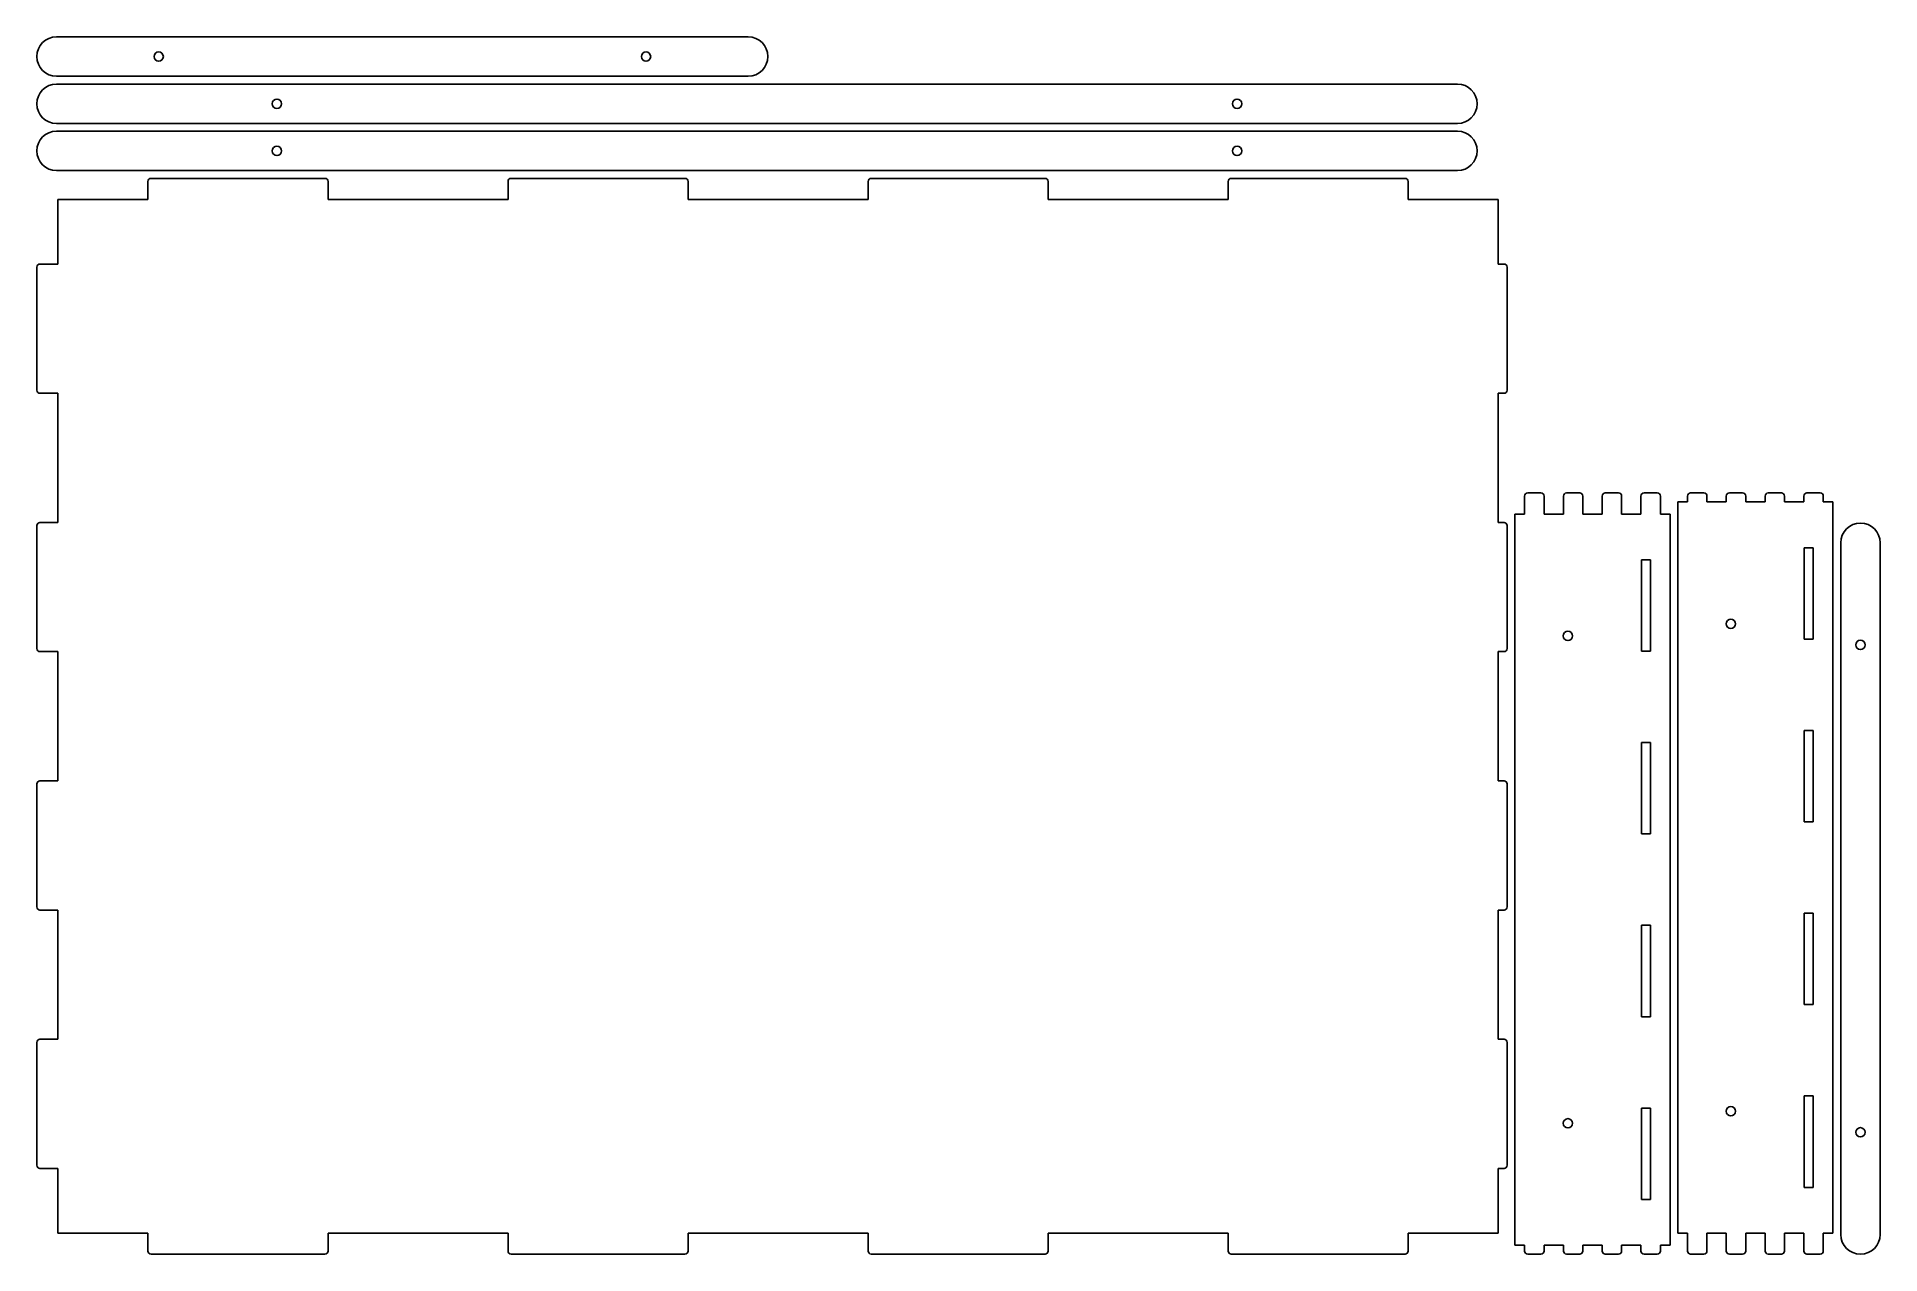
# Model space of a CAD drawing. Header units: millimetres. Extents: x 0 to 1188, y 0 to 785.
import ezdxf

# ---------------------------------------------------------------- set-up
doc = ezdxf.new("R2010")
doc.units = ezdxf.units.MM
doc.layers.add('SheetCutProfiles', color=7, linetype='CONTINUOUS')

msp = doc.modelspace()

# ---------------------------------------------------------------- linework, layer by layer
at = {"layer": 'SheetCutProfiles'}
for p, q in [((458.5, 784.6), (12.7, 784.6)), ((458.5, 759.2), (12.7, 759.2)), ((915.7, 754.2), (12.7, 754.2)), ((915.7, 728.8), (12.7, 728.8)), ((12.7, 723.8), (915.7, 723.8)), ((12.7, 698.4), (915.7, 698.4)), ((71.625, 691.4), (71.625, 679.8)), ((73.625, 693.4), (185.675, 693.4)), ((187.675, 679.8), (187.675, 691.4)), ((303.725, 691.4), (303.725, 679.8)), ((305.725, 693.4), (417.775, 693.4)), ((419.775, 679.8), (419.775, 691.4)), ((535.825, 691.4), (535.825, 679.8)), ((537.825, 693.4), (649.875, 693.4)), ((651.875, 679.8), (651.875, 691.4)), ((767.925, 691.4), (767.925, 679.8)), ((769.925, 693.4), (881.975, 693.4)), ((883.975, 679.8), (883.975, 691.4)), ((13.6, 679.8), (71.625, 679.8)), ((13.6, 679.8), (13.6, 638.1625)), ((187.675, 679.8), (303.725, 679.8)), ((419.775, 679.8), (535.825, 679.8)), ((651.875, 679.8), (767.925, 679.8)), ((883.975, 679.8), (942, 679.8)), ((942, 679.8), (942, 638.1625)), ((0, 636.1625), (0, 556.8875)), ((2, 638.1625), (13.6, 638.1625)), ((945.8, 638.1625), (942, 638.1625)), ((947.8, 636.1625), (947.8, 556.8875)), ((13.6, 554.8875), (2, 554.8875)), ((13.6, 554.8875), (13.6, 471.6125)), ((942, 554.8875), (942, 471.6125)), ((942, 554.8875), (945.8, 554.8875)), ((959.05, 488.6), (959.05, 477)), ((961.05, 490.6), (969.55, 490.6)), ((971.55, 477), (971.55, 488.6)), ((984.05, 488.6), (984.05, 477)), ((986.05, 490.6), (994.55, 490.6)), ((996.55, 477), (996.55, 488.6)), ((1009.05, 488.6), (1009.05, 477)), ((1011.05, 490.6), (1019.55, 490.6)), ((1021.55, 477), (1021.55, 488.6)), ((1034.05, 488.6), (1034.05, 477)), ((1036.05, 490.6), (1044.55, 490.6)), ((1046.55, 477), (1046.55, 488.6)), ((1064.05, 488.6), (1064.05, 484.8)), ((1066.05, 490.6), (1074.55, 490.6)), ((1076.55, 484.8), (1076.55, 488.6)), ((1089.05, 488.6), (1089.05, 484.8)), ((1091.05, 490.6), (1099.55, 490.6)), ((1101.55, 484.8), (1101.55, 488.6)), ((1114.05, 488.6), (1114.05, 484.8)), ((1116.05, 490.6), (1124.55, 490.6)), ((1126.55, 484.8), (1126.55, 488.6)), ((1139.05, 488.6), (1139.05, 484.8)), ((1141.05, 490.6), (1149.55, 490.6)), ((1151.55, 484.8), (1151.55, 488.6)), ((952.8, 477), (959.05, 477)), ((952.8, 5.8), (952.8, 477)), ((971.55, 477), (984.05, 477)), ((996.55, 477), (1009.05, 477)), ((1021.55, 477), (1034.05, 477)), ((1046.55, 477), (1052.8, 477)), ((1052.8, 5.8), (1052.8, 477)), ((1057.8, 484.8), (1057.8, 13.6)), ((1057.8, 484.8), (1064.05, 484.8)), ((1076.55, 484.8), (1089.05, 484.8)), ((1101.55, 484.8), (1114.05, 484.8)), ((1126.55, 484.8), (1139.05, 484.8)), ((1151.55, 484.8), (1157.8, 484.8)), ((1157.8, 484.8), (1157.8, 13.6)), ((0, 469.6125), (0, 390.3375)), ((2, 471.6125), (13.6, 471.6125)), ((945.8, 471.6125), (942, 471.6125)), ((947.8, 469.6125), (947.8, 390.3375)), ((1139.3, 396.45), (1139.3, 455.35)), ((1139.3, 455.35), (1145.1, 455.35)), ((1145.1, 455.35), (1145.1, 396.45)), ((1162.8, 12.7), (1162.8, 458.5)), ((1188.2, 12.7), (1188.2, 458.5)), ((1034.3, 447.55), (1034.3, 388.65)), ((1040.1, 447.55), (1034.3, 447.55)), ((1040.1, 388.65), (1040.1, 447.55)), ((1145.1, 396.45), (1139.3, 396.45)), ((13.6, 388.3375), (2, 388.3375)), ((13.6, 388.3375), (13.6, 305.0625)), ((942, 388.3375), (942, 305.0625)), ((942, 388.3375), (945.8, 388.3375)), ((1034.3, 388.65), (1040.1, 388.65)), ((1139.3, 278.65), (1139.3, 337.55)), ((1139.3, 337.55), (1145.1, 337.55)), ((1145.1, 337.55), (1145.1, 278.65)), ((1034.3, 329.75), (1034.3, 270.85)), ((1040.1, 329.75), (1034.3, 329.75)), ((1040.1, 270.85), (1040.1, 329.75)), ((0, 303.0625), (0, 223.7875)), ((2, 305.0625), (13.6, 305.0625)), ((945.8, 305.0625), (942, 305.0625)), ((947.8, 303.0625), (947.8, 223.7875)), ((1145.1, 278.65), (1139.3, 278.65)), ((1034.3, 270.85), (1040.1, 270.85)), ((13.6, 221.7875), (2, 221.7875)), ((13.6, 221.7875), (13.6, 138.5125)), ((942, 221.7875), (942, 138.5125)), ((942, 221.7875), (945.8, 221.7875)), ((1139.3, 160.85), (1139.3, 219.75)), ((1139.3, 219.75), (1145.1, 219.75)), ((1145.1, 219.75), (1145.1, 160.85)), ((1034.3, 211.95), (1034.3, 153.05)), ((1040.1, 211.95), (1034.3, 211.95)), ((1040.1, 153.05), (1040.1, 211.95)), ((1145.1, 160.85), (1139.3, 160.85)), ((1034.3, 153.05), (1040.1, 153.05)), ((0, 136.5125), (0, 57.2375)), ((2, 138.5125), (13.6, 138.5125)), ((945.8, 138.5125), (942, 138.5125)), ((947.8, 136.5125), (947.8, 57.2375)), ((1139.3, 43.05), (1139.3, 101.95)), ((1139.3, 101.95), (1145.1, 101.95)), ((1145.1, 101.95), (1145.1, 43.05)), ((1034.3, 94.15), (1034.3, 35.25)), ((1040.1, 94.15), (1034.3, 94.15)), ((1040.1, 35.25), (1040.1, 94.15)), ((13.6, 55.2375), (2, 55.2375)), ((13.6, 55.2375), (13.6, 13.6)), ((942, 55.2375), (942, 13.6)), ((942, 55.2375), (945.8, 55.2375)), ((1145.1, 43.05), (1139.3, 43.05)), ((1034.3, 35.25), (1040.1, 35.25)), ((13.6, 13.6), (71.625, 13.6)), ((71.625, 2), (71.625, 13.6)), ((187.675, 13.6), (187.675, 2)), ((187.675, 13.6), (303.725, 13.6)), ((303.725, 2), (303.725, 13.6)), ((419.775, 13.6), (419.775, 2)), ((419.775, 13.6), (535.825, 13.6)), ((535.825, 2), (535.825, 13.6)), ((651.875, 13.6), (651.875, 2)), ((651.875, 13.6), (767.925, 13.6)), ((767.925, 2), (767.925, 13.6)), ((883.975, 13.6), (883.975, 2)), ((883.975, 13.6), (942, 13.6)), ((1057.8, 13.6), (1064.05, 13.6)), ((1064.05, 2), (1064.05, 13.6)), ((1076.55, 13.6), (1089.05, 13.6)), ((1076.55, 13.6), (1076.55, 2)), ((1089.05, 2), (1089.05, 13.6)), ((1101.55, 13.6), (1114.05, 13.6)), ((1101.55, 13.6), (1101.55, 2)), ((1114.05, 2), (1114.05, 13.6)), ((1126.55, 13.6), (1139.05, 13.6)), ((1126.55, 13.6), (1126.55, 2)), ((1139.05, 2), (1139.05, 13.6)), ((1151.55, 13.6), (1157.8, 13.6)), ((1151.55, 13.6), (1151.55, 2)), ((73.625, 0), (185.675, 0)), ((305.725, 0), (417.775, 0)), ((537.825, 0), (649.875, 0)), ((769.925, 0), (881.975, 0)), ((952.8, 5.8), (959.05, 5.8)), ((959.05, 2), (959.05, 5.8)), ((961.05, 0), (969.55, 0)), ((971.55, 5.8), (971.55, 2)), ((971.55, 5.8), (984.05, 5.8)), ((984.05, 2), (984.05, 5.8)), ((986.05, 0), (994.55, 0)), ((996.55, 5.8), (996.55, 2)), ((996.55, 5.8), (1009.05, 5.8)), ((1009.05, 2), (1009.05, 5.8)), ((1011.05, 0), (1019.55, 0)), ((1021.55, 5.8), (1021.55, 2)), ((1021.55, 5.8), (1034.05, 5.8)), ((1034.05, 2), (1034.05, 5.8)), ((1036.05, 0), (1044.55, 0)), ((1046.55, 5.8), (1046.55, 2)), ((1046.55, 5.8), (1052.8, 5.8)), ((1066.05, 0), (1074.55, 0)), ((1091.05, 0), (1099.55, 0)), ((1116.05, 0), (1124.55, 0)), ((1141.05, 0), (1149.55, 0))]:
    msp.add_line(p, q, dxfattribs=at)
for centre in [(78.5333, 771.9), (392.6667, 771.9), (154.7333, 741.5), (773.6667, 741.5), (154.7333, 711.1), (773.6667, 711.1), (1091.95, 406.2667), (986.95, 398.4667), (1175.5, 392.6667), (1091.95, 92.1333), (986.95, 84.3333), (1175.5, 78.5333)]:
    msp.add_circle(centre, 3, dxfattribs=at)
for centre, radius, start, end in [((12.7, 771.9), 12.7, 90, -90), ((458.5, 771.9), 12.7, -90, 90), ((12.7, 741.5), 12.7, 90, -90), ((915.7, 741.5), 12.7, -90, 90), ((12.7, 711.1), 12.7, 90, -90), ((915.7, 711.1), 12.7, -90, 90), ((73.625, 691.4), 2, 90, 180), ((185.675, 691.4), 2, 0, 90), ((305.725, 691.4), 2, 90, 180), ((417.775, 691.4), 2, 0, 90), ((537.825, 691.4), 2, 90, 180), ((649.875, 691.4), 2, 0, 90), ((769.925, 691.4), 2, 90, 180), ((881.975, 691.4), 2, 0, 90), ((2, 636.1625), 2, 90, 180), ((945.8, 636.1625), 2, 0, 90), ((2, 556.8875), 2, 180, -90), ((945.8, 556.8875), 2, -90, 0), ((961.05, 488.6), 2, 90, 180), ((969.55, 488.6), 2, 0, 90), ((986.05, 488.6), 2, 90, 180), ((994.55, 488.6), 2, 0, 90), ((1011.05, 488.6), 2, 90, 180), ((1019.55, 488.6), 2, 0, 90), ((1036.05, 488.6), 2, 90, 180), ((1044.55, 488.6), 2, 0, 90), ((1066.05, 488.6), 2, 90, 180), ((1074.55, 488.6), 2, 0, 90), ((1091.05, 488.6), 2, 90, 180), ((1099.55, 488.6), 2, 0, 90), ((1116.05, 488.6), 2, 90, 180), ((1124.55, 488.6), 2, 0, 90), ((1141.05, 488.6), 2, 90, 180), ((1149.55, 488.6), 2, 0, 90), ((2, 469.6125), 2, 90, 180), ((945.8, 469.6125), 2, 0, 90), ((1175.5, 458.5), 12.7, 0, 180), ((2, 390.3375), 2, 180, -90), ((945.8, 390.3375), 2, -90, 0), ((2, 303.0625), 2, 90, 180), ((945.8, 303.0625), 2, 0, 90), ((2, 223.7875), 2, 180, -90), ((945.8, 223.7875), 2, -90, 0), ((2, 136.5125), 2, 90, 180), ((945.8, 136.5125), 2, 0, 90), ((2, 57.2375), 2, 180, -90), ((945.8, 57.2375), 2, -90, 0), ((1175.5, 12.7), 12.7, 180, 0), ((73.625, 2), 2, 180, -90), ((185.675, 2), 2, -90, 0), ((305.725, 2), 2, 180, -90), ((417.775, 2), 2, -90, 0), ((537.825, 2), 2, 180, -90), ((649.875, 2), 2, -90, 0), ((769.925, 2), 2, 180, -90), ((881.975, 2), 2, -90, 0), ((961.05, 2), 2, 180, -90), ((969.55, 2), 2, -90, 0), ((986.05, 2), 2, 180, -90), ((994.55, 2), 2, -90, 0), ((1011.05, 2), 2, 180, -90), ((1019.55, 2), 2, -90, 0), ((1036.05, 2), 2, 180, -90), ((1044.55, 2), 2, -90, 0), ((1066.05, 2), 2, 180, -90), ((1074.55, 2), 2, -90, 0), ((1091.05, 2), 2, 180, -90), ((1099.55, 2), 2, -90, 0), ((1116.05, 2), 2, 180, -90), ((1124.55, 2), 2, -90, 0), ((1141.05, 2), 2, 180, -90), ((1149.55, 2), 2, -90, 0)]:
    msp.add_arc(centre, radius, start, end, dxfattribs=at)

doc.saveas('drawing.dxf')
